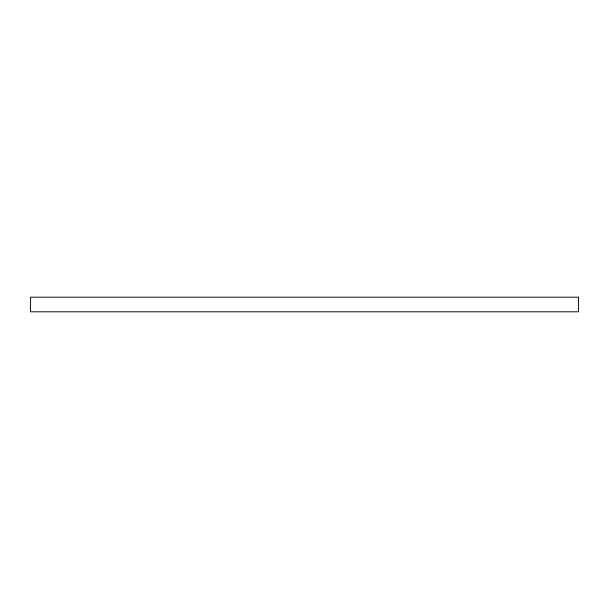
<?xml version="1.0" encoding="UTF-8"?>
<svg xmlns="http://www.w3.org/2000/svg" width="609" height="609" viewBox="0 0 609 609"><rect width="100%" height="100%" fill="white"/><g stroke="black" fill="none" stroke-linecap="round" stroke-linejoin="round"><path stroke-width="0.91" d="M578.55 297.192L30.45 297.192L30.45 311.808L578.55 311.808L578.55 297.192"/></g></svg>
